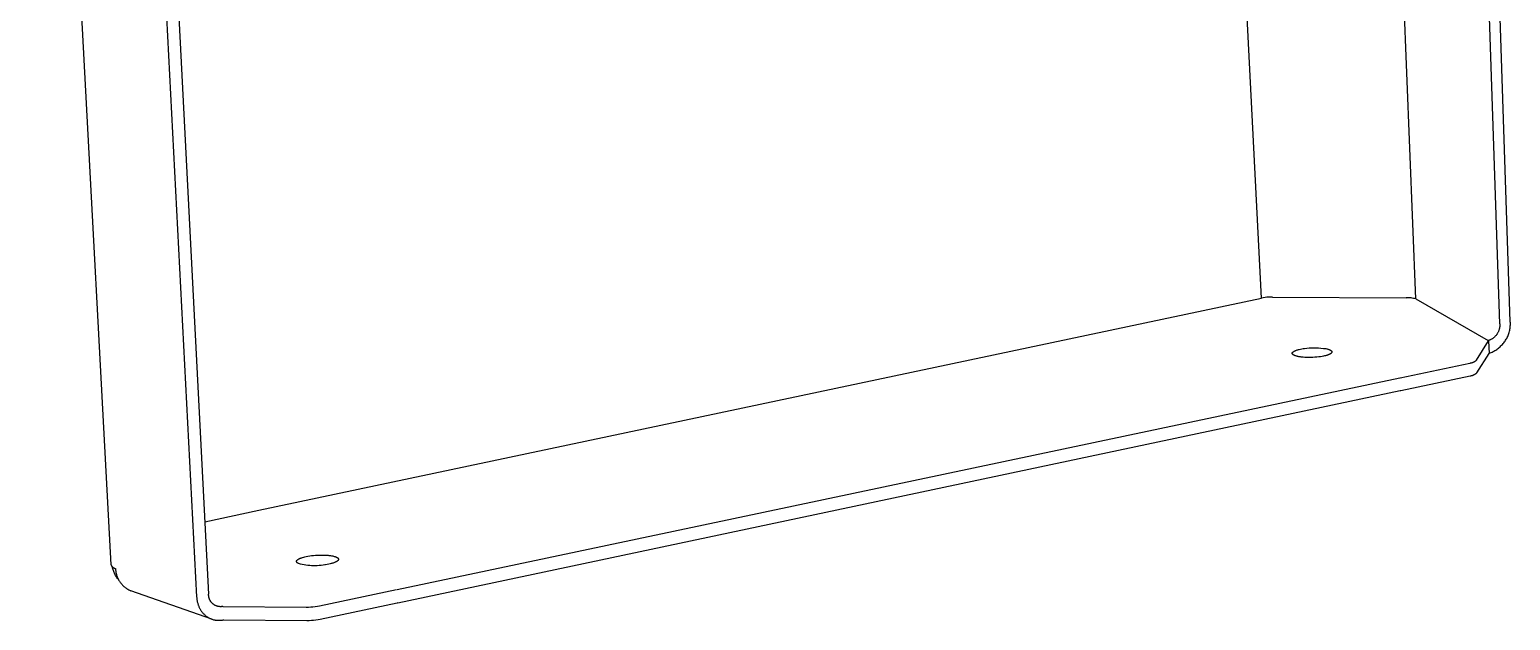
# Model space of a CAD drawing. Header units: millimetres. Extents: x 0 to 4030, y 0 to 2816.
# Drawn here: x 410.5 to 623.6, y 1047 to 1132.1 of the extents above; entities that cross this region are included whole.
import ezdxf

# ---------------------------------------------------------------- set-up
doc = ezdxf.new("R2010")
doc.units = ezdxf.units.MM
doc.header["$MEASUREMENT"] = 0
doc.layers.add('Domyślny', color=7, linetype='Continuous', true_color=0x000000)
doc.layers.add('Utwórz2D linie widoczne', color=7, linetype='Continuous', true_color=0x000000)

msp = doc.modelspace()

# ---------------------------------------------------------------- linework, layer by layer
at = {"layer": 'Domyślny'}
for p, q in [((587.74, 1093.42), (582.05, 1204.84)), ((609.96, 1093.3), (605.8, 1198.96)), ((589.32, 1093.56), (608.58, 1093.46)), ((609.96, 1093.3), (620.38, 1087.29)), ((592.17, 1085.48), (592.18, 1085.49)), ((592.17, 1085.47), (592.17, 1085.48)), ((592.17, 1085.48), (592.17, 1085.48)), ((592.17, 1085.48), (592.17, 1085.48)), ((592.17, 1085.46), (592.17, 1085.47)), ((592.17, 1085.47), (592.17, 1085.47)), ((592.17, 1085.45), (592.17, 1085.46)), ((592.17, 1085.46), (592.17, 1085.46)), ((592.17, 1085.44), (592.17, 1085.45)), ((592.17, 1085.45), (592.17, 1085.45)), ((592.18, 1085.44), (592.17, 1085.44)), ((592.18, 1085.52), (592.19, 1085.53)), ((592.18, 1085.51), (592.18, 1085.52)), ((592.18, 1085.52), (592.18, 1085.52)), ((592.18, 1085.52), (592.18, 1085.52)), ((592.18, 1085.5), (592.18, 1085.51)), ((592.18, 1085.51), (592.18, 1085.51)), ((592.18, 1085.49), (592.18, 1085.5)), ((592.18, 1085.5), (592.18, 1085.5)), ((592.18, 1085.49), (592.18, 1085.49)), ((592.18, 1085.43), (592.18, 1085.44)), ((592.18, 1085.44), (592.18, 1085.44)), ((592.18, 1085.42), (592.18, 1085.43)), ((592.18, 1085.43), (592.18, 1085.43)), ((592.18, 1085.41), (592.18, 1085.42)), ((592.18, 1085.42), (592.18, 1085.42)), ((592.18, 1085.4), (592.18, 1085.41)), ((592.18, 1085.41), (592.18, 1085.41)), ((592.19, 1085.4), (592.18, 1085.4)), ((592.19, 1085.54), (592.19, 1085.55)), ((592.19, 1085.55), (592.2, 1085.55)), ((592.19, 1085.53), (592.19, 1085.54)), ((592.19, 1085.54), (592.19, 1085.54)), ((592.19, 1085.53), (592.19, 1085.53)), ((592.19, 1085.39), (592.19, 1085.4)), ((592.19, 1085.4), (592.19, 1085.4)), ((592.19, 1085.38), (592.19, 1085.39)), ((592.19, 1085.39), (592.19, 1085.39)), ((592.2, 1085.38), (592.19, 1085.38)), ((592.2, 1085.56), (592.2, 1085.57)), ((592.2, 1085.57), (592.21, 1085.57)), ((592.2, 1085.55), (592.2, 1085.56)), ((592.2, 1085.56), (592.2, 1085.56)), ((592.2, 1085.37), (592.2, 1085.38)), ((592.21, 1085.36), (592.2, 1085.37)), ((592.2, 1085.37), (592.2, 1085.37)), ((592.2, 1085.37), (592.2, 1085.37)), ((592.21, 1085.57), (592.21, 1085.58)), ((592.21, 1085.58), (592.22, 1085.58)), ((592.21, 1085.57), (592.21, 1085.57)), ((592.21, 1085.35), (592.21, 1085.36)), ((592.21, 1085.36), (592.21, 1085.36)), ((592.22, 1085.35), (592.21, 1085.35)), ((592.21, 1085.35), (592.21, 1085.35)), ((592.22, 1085.59), (592.23, 1085.6)), ((592.22, 1085.58), (592.22, 1085.59)), ((592.22, 1085.34), (592.22, 1085.35)), ((592.23, 1085.33), (592.22, 1085.34)), ((592.23, 1085.61), (592.24, 1085.62)), ((592.23, 1085.6), (592.23, 1085.61)), ((592.23, 1085.32), (592.23, 1085.33)), ((592.24, 1085.32), (592.23, 1085.32)), ((592.24, 1085.62), (592.25, 1085.62)), ((592.25, 1085.31), (592.24, 1085.32)), ((592.25, 1085.62), (592.26, 1085.63)), ((592.26, 1085.3), (592.25, 1085.31)), ((592.26, 1085.63), (592.27, 1085.64)), ((592.27, 1085.29), (592.26, 1085.3)), ((592.27, 1085.64), (592.28, 1085.65)), ((592.28, 1085.28), (592.27, 1085.29)), ((592.28, 1085.65), (592.29, 1085.66)), ((592.29, 1085.27), (592.28, 1085.28)), ((592.28, 1085.28), (592.28, 1085.28)), ((592.29, 1085.66), (592.3, 1085.67)), ((592.3, 1085.26), (592.29, 1085.27)), ((592.3, 1085.67), (592.31, 1085.68)), ((592.32, 1085.25), (592.3, 1085.26)), ((592.31, 1085.68), (592.32, 1085.69)), ((592.32, 1085.69), (592.33, 1085.7)), ((592.33, 1085.25), (592.32, 1085.25)), ((592.33, 1085.7), (592.34, 1085.7)), ((592.34, 1085.24), (592.33, 1085.25)), ((592.34, 1085.7), (592.37, 1085.72)), ((592.35, 1085.23), (592.34, 1085.24)), ((592.36, 1085.22), (592.35, 1085.23)), ((592.39, 1085.21), (592.36, 1085.22)), ((592.37, 1085.72), (592.4, 1085.74)), ((592.41, 1085.19), (592.39, 1085.21)), ((592.4, 1085.74), (592.43, 1085.76)), ((592.44, 1085.18), (592.41, 1085.19)), ((592.43, 1085.76), (592.46, 1085.77)), ((592.47, 1085.17), (592.44, 1085.18)), ((592.46, 1085.77), (592.49, 1085.79)), ((592.5, 1085.15), (592.47, 1085.17)), ((592.49, 1085.79), (592.52, 1085.81)), ((592.53, 1085.14), (592.5, 1085.15)), ((592.52, 1085.81), (592.56, 1085.82)), ((592.56, 1085.13), (592.53, 1085.14)), ((592.56, 1085.82), (592.59, 1085.84)), ((592.6, 1085.11), (592.56, 1085.13)), ((592.59, 1085.84), (592.63, 1085.86)), ((592.63, 1085.1), (592.6, 1085.11)), ((592.63, 1085.86), (592.71, 1085.89)), ((592.7, 1085.08), (592.63, 1085.1)), ((592.78, 1085.06), (592.7, 1085.08)), ((592.71, 1085.89), (592.79, 1085.92)), ((592.86, 1085.04), (592.78, 1085.06)), ((592.79, 1085.92), (592.88, 1085.95)), ((592.95, 1085.02), (592.86, 1085.04)), ((592.88, 1085.95), (592.97, 1085.97)), ((593.04, 1085), (592.95, 1085.02)), ((592.97, 1085.97), (593.07, 1086)), ((593.14, 1084.98), (593.04, 1085)), ((593.07, 1086), (593.17, 1086.02)), ((593.25, 1084.96), (593.14, 1084.98)), ((593.17, 1086.02), (593.37, 1086.07)), ((593.36, 1084.94), (593.25, 1084.96)), ((593.48, 1084.93), (593.36, 1084.94)), ((593.37, 1086.07), (593.56, 1086.11)), ((593.73, 1084.9), (593.48, 1084.93)), ((593.56, 1086.11), (593.75, 1086.14)), ((593.99, 1084.88), (593.73, 1084.9)), ((593.75, 1086.14), (593.92, 1086.16)), ((593.92, 1086.16), (594.26, 1086.21)), ((594.27, 1084.87), (593.99, 1084.88)), ((594.26, 1086.21), (594.6, 1086.24)), ((594.56, 1084.86), (594.27, 1084.87)), ((594.85, 1084.87), (594.56, 1084.86)), ((594.6, 1086.24), (594.95, 1086.26)), ((595.14, 1084.88), (594.85, 1084.87)), ((594.95, 1086.26), (595.29, 1086.26)), ((595.43, 1084.89), (595.14, 1084.88)), ((595.29, 1086.26), (595.63, 1086.26)), ((595.71, 1084.92), (595.43, 1084.89)), ((595.63, 1086.26), (595.97, 1086.25)), ((595.98, 1084.94), (595.71, 1084.92)), ((595.97, 1086.25), (596.31, 1086.22)), ((596.24, 1084.98), (595.98, 1084.94)), ((596.47, 1085.02), (596.24, 1084.98)), ((596.31, 1086.22), (596.65, 1086.18)), ((596.69, 1085.06), (596.47, 1085.02)), ((596.65, 1086.18), (596.99, 1086.14)), ((596.82, 1085.09), (596.69, 1085.06)), ((596.95, 1085.12), (596.82, 1085.09)), ((597.08, 1085.15), (596.95, 1085.12)), ((596.99, 1086.14), (597.13, 1086.11)), ((597.13, 1085.17), (597.08, 1085.15)), ((597.13, 1086.11), (597.21, 1086.09)), ((597.21, 1085.19), (597.13, 1085.17)), ((597.21, 1086.09), (597.28, 1086.07)), ((597.28, 1085.22), (597.21, 1085.19)), ((597.28, 1086.07), (597.36, 1086.04)), ((597.36, 1085.25), (597.28, 1085.22)), ((597.36, 1086.04), (597.43, 1086.02)), ((597.43, 1085.28), (597.36, 1085.25)), ((597.43, 1086.02), (597.46, 1086.01)), ((597.5, 1085.3), (597.43, 1085.28)), ((597.46, 1086.01), (597.49, 1086)), ((597.49, 1086), (597.53, 1085.98)), ((597.53, 1085.32), (597.5, 1085.3)), ((597.53, 1085.98), (597.56, 1085.97)), ((597.56, 1085.33), (597.53, 1085.32)), ((597.56, 1085.97), (597.59, 1085.96)), ((597.59, 1085.35), (597.56, 1085.33)), ((597.59, 1085.96), (597.62, 1085.94)), ((597.62, 1085.37), (597.59, 1085.35)), ((597.62, 1085.94), (597.64, 1085.93)), ((597.64, 1085.38), (597.62, 1085.37)), ((597.64, 1085.93), (597.67, 1085.92)), ((597.67, 1085.4), (597.64, 1085.38)), ((597.67, 1085.92), (597.69, 1085.9)), ((597.69, 1085.41), (597.67, 1085.4)), ((597.69, 1085.9), (597.7, 1085.9)), ((597.72, 1085.43), (597.69, 1085.41)), ((597.7, 1085.9), (597.72, 1085.89)), ((597.72, 1085.89), (597.73, 1085.88)), ((597.73, 1085.44), (597.72, 1085.43)), ((597.73, 1085.88), (597.74, 1085.87)), ((597.74, 1085.45), (597.73, 1085.44)), ((597.74, 1085.87), (597.75, 1085.87)), ((597.75, 1085.45), (597.74, 1085.45)), ((597.75, 1085.87), (597.76, 1085.86)), ((597.76, 1085.46), (597.75, 1085.45)), ((597.76, 1085.86), (597.77, 1085.85)), ((597.77, 1085.47), (597.76, 1085.46)), ((597.77, 1085.85), (597.78, 1085.84)), ((597.78, 1085.48), (597.77, 1085.47)), ((597.78, 1085.84), (597.78, 1085.84)), ((597.78, 1085.84), (597.79, 1085.83)), ((597.79, 1085.49), (597.78, 1085.48)), ((597.79, 1085.83), (597.8, 1085.82)), ((597.8, 1085.5), (597.79, 1085.5)), ((597.79, 1085.5), (597.79, 1085.49)), ((597.8, 1085.82), (597.81, 1085.81)), ((597.81, 1085.51), (597.8, 1085.5)), ((597.81, 1085.81), (597.82, 1085.8)), ((597.82, 1085.52), (597.81, 1085.51)), ((597.82, 1085.8), (597.82, 1085.8)), ((597.82, 1085.8), (597.83, 1085.79)), ((597.83, 1085.54), (597.82, 1085.53)), ((597.82, 1085.53), (597.82, 1085.52)), ((597.83, 1085.79), (597.84, 1085.78)), ((597.84, 1085.55), (597.83, 1085.54)), ((597.84, 1085.78), (597.84, 1085.78)), ((597.84, 1085.78), (597.84, 1085.77)), ((597.84, 1085.77), (597.84, 1085.77)), ((597.84, 1085.77), (597.85, 1085.76)), ((597.85, 1085.56), (597.84, 1085.56)), ((597.84, 1085.56), (597.84, 1085.55)), ((597.84, 1085.55), (597.84, 1085.55)), ((597.85, 1085.76), (597.85, 1085.76)), ((597.85, 1085.76), (597.85, 1085.76)), ((597.85, 1085.76), (597.85, 1085.75)), ((597.85, 1085.75), (597.86, 1085.75)), ((597.86, 1085.58), (597.85, 1085.58)), ((597.85, 1085.58), (597.85, 1085.57)), ((597.85, 1085.57), (597.85, 1085.57)), ((597.85, 1085.57), (597.85, 1085.56)), ((597.86, 1085.75), (597.86, 1085.74)), ((597.86, 1085.74), (597.86, 1085.74)), ((597.86, 1085.74), (597.86, 1085.74)), ((597.86, 1085.74), (597.86, 1085.73)), ((597.86, 1085.73), (597.86, 1085.73)), ((597.86, 1085.73), (597.87, 1085.72)), ((597.87, 1085.61), (597.86, 1085.6)), ((597.86, 1085.6), (597.86, 1085.6)), ((597.86, 1085.6), (597.86, 1085.59)), ((597.86, 1085.59), (597.86, 1085.59)), ((597.86, 1085.59), (597.86, 1085.58)), ((597.86, 1085.58), (597.86, 1085.58)), ((597.87, 1085.72), (597.87, 1085.72)), ((597.87, 1085.72), (597.87, 1085.71)), ((597.87, 1085.71), (597.87, 1085.71)), ((597.87, 1085.71), (597.87, 1085.71)), ((597.87, 1085.71), (597.87, 1085.7)), ((597.87, 1085.7), (597.87, 1085.7)), ((597.87, 1085.7), (597.87, 1085.69)), ((597.87, 1085.69), (597.87, 1085.69)), ((597.87, 1085.69), (597.88, 1085.69)), ((597.88, 1085.64), (597.87, 1085.64)), ((597.87, 1085.64), (597.87, 1085.63)), ((597.87, 1085.63), (597.87, 1085.63)), ((597.87, 1085.63), (597.87, 1085.63)), ((597.87, 1085.63), (597.87, 1085.62)), ((597.87, 1085.62), (597.87, 1085.62)), ((597.87, 1085.62), (597.87, 1085.61)), ((597.87, 1085.61), (597.87, 1085.61)), ((597.87, 1085.61), (597.87, 1085.61)), ((597.88, 1085.69), (597.88, 1085.68)), ((597.88, 1085.68), (597.88, 1085.68)), ((597.88, 1085.68), (597.88, 1085.67)), ((597.88, 1085.67), (597.88, 1085.67)), ((597.88, 1085.67), (597.88, 1085.66)), ((597.88, 1085.66), (597.88, 1085.66)), ((597.88, 1085.66), (597.88, 1085.66)), ((597.88, 1085.66), (597.88, 1085.65)), ((597.88, 1085.65), (597.88, 1085.65)), ((597.88, 1085.65), (597.88, 1085.64)), ((448.87, 1055.54), (448.88, 1055.55)), ((448.87, 1055.53), (448.87, 1055.54)), ((448.87, 1055.54), (448.87, 1055.54)), ((448.87, 1055.52), (448.87, 1055.53)), ((448.87, 1055.53), (448.87, 1055.53)), ((448.87, 1055.53), (448.87, 1055.53)), ((448.87, 1055.51), (448.87, 1055.52)), ((448.87, 1055.52), (448.87, 1055.52)), ((448.87, 1055.5), (448.87, 1055.51)), ((448.87, 1055.51), (448.87, 1055.51)), ((448.87, 1055.51), (448.87, 1055.51)), ((448.87, 1055.49), (448.87, 1055.5)), ((448.87, 1055.5), (448.87, 1055.5)), ((448.87, 1055.5), (448.87, 1055.5)), ((448.87, 1055.48), (448.87, 1055.49)), ((448.87, 1055.49), (448.87, 1055.49)), ((448.87, 1055.49), (448.87, 1055.49)), ((448.87, 1055.47), (448.87, 1055.48)), ((448.87, 1055.48), (448.87, 1055.48)), ((448.87, 1055.48), (448.87, 1055.48)), ((448.87, 1055.46), (448.87, 1055.47)), ((448.87, 1055.47), (448.87, 1055.47)), ((448.87, 1055.47), (448.87, 1055.47)), ((448.88, 1055.45), (448.87, 1055.46)), ((448.87, 1055.46), (448.87, 1055.46)), ((448.87, 1055.46), (448.87, 1055.46)), ((448.88, 1055.57), (448.89, 1055.58)), ((448.88, 1055.56), (448.88, 1055.57)), ((448.88, 1055.55), (448.88, 1055.56)), ((448.88, 1055.56), (448.88, 1055.56)), ((448.88, 1055.44), (448.88, 1055.45)), ((448.88, 1055.45), (448.88, 1055.45)), ((448.88, 1055.45), (448.88, 1055.45)), ((448.88, 1055.43), (448.88, 1055.44)), ((448.89, 1055.42), (448.88, 1055.43)), ((448.88, 1055.43), (448.88, 1055.43)), ((448.89, 1055.6), (448.9, 1055.61)), ((448.89, 1055.59), (448.89, 1055.6)), ((448.89, 1055.58), (448.89, 1055.59)), ((448.89, 1055.59), (448.89, 1055.59)), ((448.89, 1055.41), (448.89, 1055.42)), ((448.9, 1055.4), (448.89, 1055.41)), ((448.89, 1055.41), (448.89, 1055.41)), ((448.9, 1055.61), (448.91, 1055.62)), ((448.9, 1055.61), (448.9, 1055.61)), ((448.9, 1055.39), (448.9, 1055.4)), ((448.91, 1055.39), (448.9, 1055.39)), ((448.91, 1055.63), (448.92, 1055.64)), ((448.91, 1055.62), (448.91, 1055.63)), ((448.91, 1055.38), (448.91, 1055.39)), ((448.91, 1055.37), (448.91, 1055.38)), ((448.92, 1055.37), (448.91, 1055.37)), ((448.92, 1055.64), (448.93, 1055.65)), ((448.92, 1055.64), (448.92, 1055.64)), ((448.92, 1055.36), (448.92, 1055.37)), ((448.93, 1055.35), (448.92, 1055.36)), ((448.93, 1055.65), (448.93, 1055.66)), ((448.93, 1055.66), (448.94, 1055.66)), ((448.94, 1055.34), (448.93, 1055.35)), ((448.93, 1055.35), (448.93, 1055.35)), ((448.94, 1055.67), (448.95, 1055.68)), ((448.94, 1055.66), (448.94, 1055.67)), ((448.95, 1055.34), (448.94, 1055.34)), ((448.95, 1055.68), (448.96, 1055.69)), ((448.95, 1055.33), (448.95, 1055.34)), ((448.96, 1055.32), (448.95, 1055.33)), ((448.96, 1055.69), (448.97, 1055.7)), ((448.96, 1055.69), (448.96, 1055.69)), ((448.97, 1055.32), (448.96, 1055.32)), ((448.97, 1055.7), (448.99, 1055.71)), ((448.97, 1055.31), (448.97, 1055.32)), ((448.98, 1055.3), (448.97, 1055.31)), ((448.99, 1055.29), (448.98, 1055.3)), ((448.99, 1055.71), (449, 1055.73)), ((449.01, 1055.28), (448.99, 1055.29)), ((449, 1055.73), (449.02, 1055.74)), ((449.02, 1055.27), (449.01, 1055.28)), ((449.02, 1055.74), (449.04, 1055.76)), ((449.04, 1055.26), (449.02, 1055.27)), ((449.04, 1055.76), (449.06, 1055.77)), ((449.06, 1055.25), (449.04, 1055.26)), ((449.06, 1055.77), (449.08, 1055.78)), ((449.08, 1055.24), (449.06, 1055.25)), ((449.08, 1055.78), (449.1, 1055.8)), ((449.16, 1055.19), (449.08, 1055.24)), ((449.1, 1055.8), (449.12, 1055.81)), ((449.12, 1055.81), (449.14, 1055.83)), ((449.14, 1055.83), (449.16, 1055.84)), ((449.16, 1055.84), (449.19, 1055.85)), ((449.42, 1055.12), (449.16, 1055.19)), ((449.19, 1055.85), (449.24, 1055.88)), ((449.24, 1055.88), (449.29, 1055.91)), ((449.29, 1055.91), (449.35, 1055.93)), ((449.35, 1055.93), (449.41, 1055.96)), ((449.41, 1055.96), (449.47, 1055.98)), ((449.69, 1055.06), (449.42, 1055.12)), ((449.47, 1055.98), (449.54, 1056.01)), ((449.54, 1056.01), (449.61, 1056.03)), ((449.61, 1056.03), (449.75, 1056.08)), ((449.96, 1055), (449.69, 1055.06)), ((449.75, 1056.08), (449.9, 1056.12)), ((449.9, 1056.12), (450.08, 1056.17)), ((450.23, 1054.96), (449.96, 1055)), ((450.08, 1056.17), (450.27, 1056.21)), ((450.5, 1054.92), (450.23, 1054.96)), ((450.27, 1056.21), (450.51, 1056.25)), ((450.51, 1056.25), (450.76, 1056.3)), ((450.76, 1056.3), (451.04, 1056.33)), ((451.04, 1056.33), (451.32, 1056.37)), ((451.32, 1056.37), (451.62, 1056.39)), ((451.62, 1056.39), (451.93, 1056.41)), ((451.93, 1056.41), (452.24, 1056.42)), ((452.24, 1056.42), (452.55, 1056.42)), ((452.68, 1054.96), (452.41, 1054.92)), ((452.55, 1056.42), (452.85, 1056.42)), ((452.95, 1055), (452.68, 1054.96)), ((452.85, 1056.42), (453.14, 1056.4)), ((453.02, 1055.01), (452.95, 1055)), ((453.26, 1055.05), (453.02, 1055.01)), ((453.14, 1056.4), (453.41, 1056.38)), ((453.51, 1055.1), (453.26, 1055.05)), ((453.41, 1056.38), (453.54, 1056.37)), ((453.73, 1055.15), (453.51, 1055.1)), ((453.54, 1056.37), (453.66, 1056.35)), ((453.66, 1056.35), (453.78, 1056.34)), ((453.84, 1055.18), (453.73, 1055.15)), ((453.78, 1056.34), (453.89, 1056.32)), ((453.94, 1055.2), (453.84, 1055.18)), ((453.89, 1056.32), (454, 1056.3)), ((454.05, 1055.23), (453.94, 1055.2)), ((454, 1056.3), (454.1, 1056.28)), ((454.15, 1055.27), (454.05, 1055.23)), ((454.1, 1056.28), (454.19, 1056.26)), ((454.24, 1055.3), (454.15, 1055.27)), ((454.19, 1056.26), (454.28, 1056.23)), ((454.33, 1055.33), (454.24, 1055.3)), ((454.28, 1056.23), (454.36, 1056.21)), ((454.42, 1055.37), (454.33, 1055.33)), ((454.36, 1056.21), (454.44, 1056.19)), ((454.46, 1055.39), (454.42, 1055.37)), ((454.44, 1056.19), (454.47, 1056.17)), ((454.5, 1055.4), (454.46, 1055.39)), ((454.47, 1056.17), (454.5, 1056.16)), ((454.5, 1056.16), (454.54, 1056.15)), ((454.53, 1055.42), (454.5, 1055.4)), ((454.57, 1055.44), (454.53, 1055.42)), ((454.54, 1056.15), (454.57, 1056.13)), ((454.57, 1056.13), (454.6, 1056.12)), ((454.6, 1055.46), (454.57, 1055.44)), ((454.6, 1056.12), (454.63, 1056.11)), ((454.64, 1055.48), (454.6, 1055.46)), ((454.63, 1056.11), (454.66, 1056.09)), ((454.67, 1055.5), (454.64, 1055.48)), ((454.66, 1056.09), (454.69, 1056.08)), ((454.7, 1055.52), (454.67, 1055.5)), ((454.69, 1056.08), (454.71, 1056.06)), ((454.72, 1055.54), (454.7, 1055.52)), ((454.71, 1056.06), (454.73, 1056.05)), ((454.74, 1055.55), (454.72, 1055.54)), ((454.73, 1056.05), (454.74, 1056.04)), ((454.74, 1056.04), (454.75, 1056.04)), ((454.75, 1055.56), (454.74, 1055.55)), ((454.75, 1056.04), (454.76, 1056.03)), ((454.76, 1055.57), (454.75, 1055.56)), ((454.76, 1056.03), (454.77, 1056.02)), ((454.77, 1055.58), (454.76, 1055.57)), ((454.77, 1056.02), (454.78, 1056.01)), ((454.79, 1055.59), (454.77, 1055.58)), ((454.78, 1056.01), (454.79, 1056)), ((454.79, 1056), (454.8, 1056)), ((454.8, 1055.6), (454.79, 1055.59)), ((454.8, 1056), (454.81, 1055.99)), ((454.81, 1055.61), (454.8, 1055.6)), ((454.81, 1055.99), (454.82, 1055.98)), ((454.82, 1055.62), (454.81, 1055.61)), ((454.82, 1055.98), (454.83, 1055.97)), ((454.83, 1055.63), (454.82, 1055.62)), ((454.83, 1055.97), (454.84, 1055.96)), ((454.84, 1055.65), (454.83, 1055.64)), ((454.83, 1055.64), (454.83, 1055.63)), ((454.84, 1055.96), (454.84, 1055.95)), ((454.84, 1055.95), (454.85, 1055.94)), ((454.85, 1055.66), (454.84, 1055.65)), ((454.85, 1055.94), (454.86, 1055.94)), ((454.86, 1055.67), (454.85, 1055.66)), ((454.86, 1055.94), (454.86, 1055.93)), ((454.86, 1055.93), (454.87, 1055.93)), ((454.87, 1055.68), (454.86, 1055.68)), ((454.86, 1055.68), (454.86, 1055.67)), ((454.87, 1055.93), (454.87, 1055.92)), ((454.87, 1055.92), (454.87, 1055.92)), ((454.87, 1055.92), (454.87, 1055.91)), ((454.87, 1055.91), (454.88, 1055.91)), ((454.88, 1055.7), (454.87, 1055.69)), ((454.87, 1055.69), (454.87, 1055.69)), ((454.87, 1055.69), (454.87, 1055.68)), ((454.88, 1055.91), (454.88, 1055.9)), ((454.88, 1055.9), (454.88, 1055.9)), ((454.88, 1055.9), (454.88, 1055.89)), ((454.88, 1055.89), (454.89, 1055.89)), ((454.89, 1055.72), (454.88, 1055.71)), ((454.88, 1055.71), (454.88, 1055.71)), ((454.88, 1055.71), (454.88, 1055.7)), ((454.88, 1055.7), (454.88, 1055.7)), ((454.89, 1055.89), (454.89, 1055.89)), ((454.89, 1055.89), (454.89, 1055.88)), ((454.89, 1055.88), (454.89, 1055.88)), ((454.89, 1055.88), (454.89, 1055.87)), ((454.89, 1055.87), (454.9, 1055.87)), ((454.9, 1055.74), (454.89, 1055.74)), ((454.89, 1055.74), (454.89, 1055.73)), ((454.89, 1055.73), (454.89, 1055.73)), ((454.89, 1055.73), (454.89, 1055.72)), ((454.89, 1055.72), (454.89, 1055.72)), ((454.9, 1055.87), (454.9, 1055.86)), ((454.9, 1055.86), (454.9, 1055.86)), ((454.9, 1055.86), (454.9, 1055.85)), ((454.9, 1055.85), (454.9, 1055.85)), ((454.9, 1055.85), (454.9, 1055.84)), ((454.9, 1055.84), (454.9, 1055.84)), ((454.9, 1055.84), (454.9, 1055.83)), ((454.9, 1055.83), (454.9, 1055.83)), ((454.9, 1055.83), (454.91, 1055.82)), ((454.91, 1055.79), (454.9, 1055.78)), ((454.9, 1055.78), (454.9, 1055.78)), ((454.9, 1055.78), (454.9, 1055.77)), ((454.9, 1055.77), (454.9, 1055.77)), ((454.9, 1055.77), (454.9, 1055.76)), ((454.9, 1055.76), (454.9, 1055.76)), ((454.9, 1055.76), (454.9, 1055.75)), ((454.9, 1055.75), (454.9, 1055.75)), ((454.9, 1055.75), (454.9, 1055.74)), ((454.91, 1055.82), (454.91, 1055.82)), ((454.91, 1055.82), (454.91, 1055.81)), ((454.91, 1055.81), (454.91, 1055.81)), ((454.91, 1055.81), (454.91, 1055.81)), ((454.91, 1055.81), (454.91, 1055.8)), ((454.91, 1055.8), (454.91, 1055.8)), ((454.91, 1055.8), (454.91, 1055.79)), ((454.91, 1055.79), (454.91, 1055.79)), ((450.77, 1054.89), (450.5, 1054.92)), ((451.04, 1054.88), (450.77, 1054.89)), ((451.32, 1054.87), (451.04, 1054.88)), ((451.59, 1054.87), (451.32, 1054.87)), ((451.86, 1054.88), (451.59, 1054.87)), ((452.14, 1054.89), (451.86, 1054.88)), ((452.41, 1054.92), (452.14, 1054.89))]:
    msp.add_line(p, q, dxfattribs=at)
at = {"layer": 'Utwórz2D linie widoczne'}
for p, q in [((422.18, 1055), (410.45, 1275.48)), ((425.94, 1249.12), (436.22, 1050.77)), ((424.18, 1248.86), (434.49, 1050.41)), ((622.03, 1089.7), (618.52, 1195.81)), ((623.56, 1090.02), (620.08, 1195.42)), ((443.45, 1062.87), (587.74, 1093.42)), ((588, 1093.46), (587.74, 1093.42)), ((588.26, 1093.5), (588, 1093.46)), ((588.52, 1093.53), (588.26, 1093.5)), ((588.79, 1093.55), (588.52, 1093.53)), ((589.05, 1093.56), (588.79, 1093.55)), ((589.32, 1093.56), (589.05, 1093.56)), ((608.76, 1093.46), (608.58, 1093.46)), ((608.93, 1093.45), (608.76, 1093.46)), ((609.1, 1093.44), (608.93, 1093.45)), ((609.28, 1093.43), (609.1, 1093.44)), ((609.45, 1093.4), (609.28, 1093.43)), ((609.62, 1093.37), (609.45, 1093.4)), ((609.79, 1093.34), (609.62, 1093.37)), ((609.96, 1093.3), (609.79, 1093.34)), ((621.99, 1089.05), (621.97, 1088.98)), ((622, 1089.13), (621.99, 1089.05)), ((622.02, 1089.21), (622, 1089.13)), ((622.03, 1089.29), (622.02, 1089.21)), ((622.03, 1089.7), (622.04, 1089.61)), ((622.04, 1089.45), (622.03, 1089.37)), ((622.03, 1089.37), (622.03, 1089.29)), ((622.04, 1089.61), (622.04, 1089.53)), ((622.04, 1089.53), (622.04, 1089.45)), ((623.5, 1088.94), (623.52, 1089.09)), ((623.52, 1089.09), (623.54, 1089.24)), ((623.54, 1089.24), (623.56, 1089.4)), ((623.57, 1089.86), (623.56, 1090.02)), ((623.56, 1089.4), (623.57, 1089.55)), ((623.57, 1089.71), (623.57, 1089.86)), ((623.57, 1089.55), (623.57, 1089.71)), ((618.67, 1084.47), (620.43, 1087.27)), ((620.46, 1087.31), (620.38, 1087.29)), ((620.43, 1087.27), (620.38, 1087.29)), ((620.43, 1087.27), (620.5, 1085.46)), ((620.54, 1087.34), (620.46, 1087.31)), ((620.61, 1087.37), (620.54, 1087.34)), ((620.68, 1087.41), (620.61, 1087.37)), ((620.76, 1087.44), (620.68, 1087.41)), ((620.83, 1087.48), (620.76, 1087.44)), ((620.9, 1087.52), (620.83, 1087.48)), ((620.97, 1087.56), (620.9, 1087.52)), ((621.03, 1087.61), (620.97, 1087.56)), ((621.1, 1087.66), (621.03, 1087.61)), ((621.16, 1087.71), (621.1, 1087.66)), ((621.22, 1087.76), (621.16, 1087.71)), ((621.28, 1087.81), (621.22, 1087.76)), ((621.34, 1087.87), (621.28, 1087.81)), ((621.4, 1087.92), (621.34, 1087.87)), ((621.45, 1087.98), (621.4, 1087.92)), ((621.5, 1088.05), (621.45, 1087.98)), ((621.55, 1088.11), (621.5, 1088.05)), ((621.6, 1088.17), (621.55, 1088.11)), ((621.65, 1088.24), (621.6, 1088.17)), ((621.69, 1088.31), (621.65, 1088.24)), ((621.73, 1088.38), (621.69, 1088.31)), ((621.77, 1088.45), (621.73, 1088.38)), ((621.81, 1088.52), (621.77, 1088.45)), ((621.84, 1088.59), (621.81, 1088.52)), ((621.87, 1088.67), (621.84, 1088.59)), ((621.9, 1088.74), (621.87, 1088.67)), ((621.93, 1088.82), (621.9, 1088.74)), ((621.95, 1088.9), (621.93, 1088.82)), ((621.97, 1088.98), (621.95, 1088.9)), ((622.52, 1086.86), (622.62, 1086.98)), ((622.62, 1086.98), (622.71, 1087.1)), ((622.71, 1087.1), (622.8, 1087.23)), ((622.8, 1087.23), (622.88, 1087.36)), ((622.88, 1087.36), (622.96, 1087.49)), ((622.96, 1087.49), (623.04, 1087.62)), ((623.04, 1087.62), (623.11, 1087.76)), ((623.11, 1087.76), (623.18, 1087.9)), ((623.18, 1087.9), (623.24, 1088.04)), ((623.24, 1088.04), (623.29, 1088.19)), ((623.29, 1088.19), (623.34, 1088.34)), ((623.34, 1088.34), (623.39, 1088.48)), ((623.39, 1088.48), (623.43, 1088.63)), ((623.43, 1088.63), (623.47, 1088.78)), ((623.47, 1088.78), (623.5, 1088.94)), ((618.73, 1082.64), (620.5, 1085.46)), ((620.49, 1085.48), (620.64, 1085.53)), ((620.64, 1085.53), (620.78, 1085.59)), ((620.78, 1085.59), (620.93, 1085.65)), ((620.93, 1085.65), (621.07, 1085.72)), ((621.07, 1085.72), (621.21, 1085.79)), ((621.21, 1085.79), (621.34, 1085.86)), ((621.34, 1085.86), (621.47, 1085.94)), ((621.47, 1085.94), (621.6, 1086.03)), ((621.6, 1086.03), (621.73, 1086.12)), ((621.73, 1086.12), (621.85, 1086.21)), ((621.85, 1086.21), (621.97, 1086.31)), ((621.97, 1086.31), (622.09, 1086.41)), ((622.09, 1086.41), (622.2, 1086.52)), ((622.2, 1086.52), (622.31, 1086.63)), ((622.31, 1086.63), (622.42, 1086.74)), ((622.42, 1086.74), (622.52, 1086.86)), ((607.72, 1081.94), (617.72, 1084.06)), ((617.72, 1084.06), (617.78, 1084.06)), ((617.78, 1084.06), (617.83, 1084.07)), ((617.83, 1084.07), (617.89, 1084.08)), ((617.89, 1084.08), (617.94, 1084.09)), ((617.94, 1084.09), (617.99, 1084.1)), ((617.99, 1084.1), (618.05, 1084.12)), ((618.05, 1084.12), (618.1, 1084.13)), ((618.1, 1084.13), (618.15, 1084.15)), ((618.15, 1084.15), (618.2, 1084.17)), ((618.2, 1084.17), (618.25, 1084.2)), ((618.25, 1084.2), (618.31, 1084.22)), ((618.31, 1084.22), (618.35, 1084.24)), ((618.35, 1084.24), (618.4, 1084.27)), ((618.4, 1084.27), (618.45, 1084.3)), ((618.45, 1084.3), (618.5, 1084.33)), ((618.5, 1084.33), (618.54, 1084.36)), ((618.54, 1084.36), (618.59, 1084.39)), ((618.59, 1084.39), (618.63, 1084.43)), ((618.63, 1084.43), (618.67, 1084.47)), ((618.69, 1082.6), (618.73, 1082.64)), ((463.34, 1051.46), (607.66, 1081.93)), ((607.78, 1080.11), (617.78, 1082.23)), ((617.78, 1082.23), (617.84, 1082.23)), ((617.84, 1082.23), (617.89, 1082.24)), ((617.89, 1082.24), (617.95, 1082.25)), ((617.95, 1082.25), (618, 1082.26)), ((618, 1082.26), (618.06, 1082.28)), ((618.06, 1082.28), (618.11, 1082.29)), ((618.11, 1082.29), (618.16, 1082.31)), ((618.16, 1082.31), (618.21, 1082.33)), ((618.21, 1082.33), (618.27, 1082.35)), ((618.27, 1082.35), (618.32, 1082.37)), ((618.32, 1082.37), (618.37, 1082.39)), ((618.37, 1082.39), (618.42, 1082.42)), ((618.42, 1082.42), (618.46, 1082.45)), ((618.46, 1082.45), (618.51, 1082.47)), ((618.51, 1082.47), (618.56, 1082.5)), ((618.56, 1082.5), (618.6, 1082.54)), ((618.6, 1082.54), (618.65, 1082.57)), ((618.65, 1082.57), (618.69, 1082.6)), ((463.43, 1049.55), (607.72, 1080.1)), ((607.72, 1080.13), (607.78, 1080.11)), ((435.68, 1061.22), (443.45, 1062.87)), ((422.18, 1055), (422.19, 1054.98)), ((422.19, 1054.98), (422.2, 1054.95)), ((422.2, 1054.95), (422.21, 1054.93)), ((422.21, 1054.93), (422.22, 1054.9)), ((422.22, 1054.9), (422.24, 1054.88)), ((422.24, 1054.88), (422.25, 1054.86)), ((422.25, 1054.86), (422.26, 1054.83)), ((422.26, 1054.83), (422.28, 1054.81)), ((422.28, 1054.81), (422.3, 1054.79)), ((422.3, 1054.79), (422.31, 1054.77)), ((422.31, 1054.77), (422.33, 1054.75)), ((422.33, 1054.75), (422.35, 1054.73)), ((422.35, 1054.73), (422.37, 1054.71)), ((422.39, 1054.58), (422.36, 1054.72)), ((422.37, 1054.71), (422.39, 1054.69)), ((422.39, 1054.69), (422.41, 1054.67)), ((422.43, 1054.44), (422.39, 1054.58)), ((422.41, 1054.67), (422.43, 1054.66)), ((422.43, 1054.66), (422.45, 1054.64)), ((422.47, 1054.31), (422.43, 1054.44)), ((422.45, 1054.64), (422.47, 1054.62)), ((422.47, 1054.62), (422.49, 1054.61)), ((422.51, 1054.17), (422.47, 1054.31)), ((422.49, 1054.61), (422.52, 1054.59)), ((422.56, 1054.04), (422.51, 1054.17)), ((422.52, 1054.59), (422.54, 1054.58)), ((422.54, 1054.58), (422.56, 1054.57)), ((422.56, 1054.57), (422.59, 1054.56)), ((422.61, 1053.91), (422.56, 1054.04)), ((422.59, 1054.56), (422.61, 1054.54)), ((422.61, 1054.54), (422.64, 1054.53)), ((422.67, 1053.79), (422.61, 1053.91)), ((422.64, 1054.53), (422.66, 1054.53)), ((422.66, 1054.53), (422.69, 1054.52)), ((422.73, 1053.66), (422.67, 1053.79)), ((422.69, 1054.52), (422.72, 1054.51)), ((422.72, 1054.51), (422.74, 1054.5)), ((422.8, 1053.53), (422.73, 1053.66)), ((422.74, 1054.5), (422.77, 1054.5)), ((422.77, 1054.5), (422.8, 1054.49)), ((422.8, 1054.49), (422.82, 1054.49)), ((422.87, 1053.41), (422.8, 1053.53)), ((422.82, 1054.49), (422.83, 1054.37)), ((422.83, 1054.37), (422.83, 1054.24)), ((422.83, 1054.24), (422.85, 1054.12)), ((422.85, 1054.12), (422.86, 1054)), ((422.86, 1054), (422.88, 1053.88)), ((422.94, 1053.29), (422.87, 1053.41)), ((422.88, 1053.88), (422.91, 1053.76)), ((422.91, 1053.76), (422.94, 1053.64)), ((422.94, 1053.64), (422.97, 1053.53)), ((423.02, 1053.18), (422.94, 1053.29)), ((422.97, 1053.53), (423.01, 1053.41)), ((423.01, 1053.41), (423.05, 1053.3)), ((423.1, 1053.06), (423.02, 1053.18)), ((423.05, 1053.3), (423.09, 1053.18)), ((423.09, 1053.18), (423.14, 1053.07)), ((423.18, 1052.95), (423.1, 1053.06)), ((423.14, 1053.07), (423.2, 1052.96)), ((423.27, 1052.84), (423.18, 1052.95)), ((423.2, 1052.96), (423.25, 1052.85)), ((423.25, 1052.85), (423.31, 1052.75)), ((423.31, 1052.75), (423.38, 1052.64)), ((423.38, 1052.64), (423.44, 1052.54)), ((423.44, 1052.54), (423.52, 1052.44)), ((423.52, 1052.44), (423.59, 1052.35)), ((423.59, 1052.35), (423.67, 1052.25)), ((423.67, 1052.25), (423.75, 1052.16)), ((423.75, 1052.16), (423.83, 1052.07)), ((423.83, 1052.07), (423.92, 1051.99)), ((423.92, 1051.99), (424.01, 1051.9)), ((424.01, 1051.9), (424.1, 1051.82)), ((424.1, 1051.82), (424.2, 1051.75)), ((424.2, 1051.75), (424.3, 1051.68)), ((424.3, 1051.68), (424.4, 1051.61)), ((424.4, 1051.61), (424.5, 1051.54)), ((424.5, 1051.54), (424.6, 1051.48)), ((424.6, 1051.48), (424.71, 1051.42)), ((424.71, 1051.42), (424.82, 1051.37)), ((424.82, 1051.37), (424.93, 1051.32)), ((424.93, 1051.32), (425.04, 1051.27)), ((436.66, 1047.19), (425.04, 1051.27)), ((436.22, 1050.71), (436.22, 1050.77)), ((436.22, 1050.65), (436.22, 1050.71)), ((452.18, 1049.11), (463.27, 1051.45)), ((434.49, 1050.41), (434.5, 1050.32)), ((434.5, 1050.32), (434.5, 1050.23)), ((434.5, 1050.23), (434.51, 1050.13)), ((434.51, 1050.13), (434.52, 1050.04)), ((434.52, 1050.04), (434.54, 1049.95)), ((434.54, 1049.95), (434.55, 1049.86)), ((434.55, 1049.86), (434.57, 1049.77)), ((434.57, 1049.77), (434.59, 1049.68)), ((434.59, 1049.68), (434.61, 1049.58)), ((434.61, 1049.58), (434.64, 1049.49)), ((434.64, 1049.49), (434.66, 1049.4)), ((434.66, 1049.4), (434.69, 1049.31)), ((434.69, 1049.31), (434.72, 1049.22)), ((434.72, 1049.22), (434.75, 1049.13)), ((434.75, 1049.13), (434.79, 1049.04)), ((434.79, 1049.04), (434.83, 1048.96)), ((434.83, 1048.96), (434.87, 1048.87)), ((434.87, 1048.87), (434.91, 1048.78)), ((434.91, 1048.78), (434.95, 1048.7)), ((434.95, 1048.7), (435, 1048.61)), ((435, 1048.61), (435.05, 1048.53)), ((436.22, 1050.59), (436.22, 1050.65)), ((436.23, 1050.53), (436.22, 1050.59)), ((436.23, 1050.47), (436.23, 1050.53)), ((436.24, 1050.41), (436.23, 1050.47)), ((436.25, 1050.35), (436.24, 1050.41)), ((436.27, 1050.3), (436.25, 1050.35)), ((436.28, 1050.24), (436.27, 1050.3)), ((436.3, 1050.18), (436.28, 1050.24)), ((436.32, 1050.12), (436.3, 1050.18)), ((436.34, 1050.07), (436.32, 1050.12)), ((436.36, 1050.01), (436.34, 1050.07)), ((436.39, 1049.96), (436.36, 1050.01)), ((436.41, 1049.91), (436.39, 1049.96)), ((436.44, 1049.85), (436.41, 1049.91)), ((436.47, 1049.8), (436.44, 1049.85)), ((436.51, 1049.75), (436.47, 1049.8)), ((436.54, 1049.7), (436.51, 1049.75)), ((436.58, 1049.65), (436.54, 1049.7)), ((436.61, 1049.61), (436.58, 1049.65)), ((436.65, 1049.56), (436.61, 1049.61)), ((436.69, 1049.52), (436.65, 1049.56)), ((436.73, 1049.48), (436.69, 1049.52)), ((436.78, 1049.44), (436.73, 1049.48)), ((436.82, 1049.4), (436.78, 1049.44)), ((436.87, 1049.36), (436.82, 1049.4)), ((436.91, 1049.32), (436.87, 1049.36)), ((436.96, 1049.29), (436.91, 1049.32)), ((437.01, 1049.25), (436.96, 1049.29)), ((437.06, 1049.22), (437.01, 1049.25)), ((437.12, 1049.19), (437.06, 1049.22)), ((437.17, 1049.16), (437.12, 1049.19)), ((437.22, 1049.14), (437.17, 1049.16)), ((437.28, 1049.11), (437.22, 1049.14)), ((437.33, 1049.09), (437.28, 1049.11)), ((437.39, 1049.07), (437.33, 1049.09)), ((437.45, 1049.05), (437.39, 1049.07)), ((437.5, 1049.04), (437.45, 1049.05)), ((437.56, 1049.02), (437.5, 1049.04)), ((437.62, 1049.01), (437.56, 1049.02)), ((437.68, 1049), (437.62, 1049.01)), ((437.74, 1048.99), (437.68, 1049)), ((437.8, 1048.99), (437.74, 1048.99)), ((437.86, 1048.98), (437.8, 1048.99)), ((437.92, 1048.98), (437.86, 1048.98)), ((437.98, 1048.98), (437.92, 1048.98)), ((438.04, 1048.98), (437.98, 1048.98)), ((438.09, 1048.99), (438.04, 1048.98)), ((438.15, 1048.99), (438.09, 1048.99)), ((438.21, 1049), (438.15, 1048.99)), ((438.27, 1049.01), (438.21, 1049)), ((438.27, 1049.01), (438.32, 1048.99)), ((438.32, 1048.99), (450.27, 1048.93)), ((450.27, 1048.93), (450.59, 1048.93)), ((450.59, 1048.93), (450.91, 1048.95)), ((450.91, 1048.95), (451.23, 1048.97)), ((451.23, 1048.97), (451.55, 1049.01)), ((451.55, 1049.01), (451.87, 1049.05)), ((451.87, 1049.05), (452.18, 1049.11)), ((452.28, 1047.19), (463.37, 1049.53)), ((463.36, 1049.57), (463.43, 1049.55)), ((435.05, 1048.53), (435.1, 1048.45)), ((435.1, 1048.45), (435.15, 1048.37)), ((435.15, 1048.37), (435.21, 1048.29)), ((435.21, 1048.29), (435.26, 1048.22)), ((435.26, 1048.22), (435.32, 1048.14)), ((435.32, 1048.14), (435.38, 1048.07)), ((435.38, 1048.07), (435.45, 1048)), ((435.45, 1048), (435.51, 1047.93)), ((435.51, 1047.93), (435.58, 1047.87)), ((435.58, 1047.87), (435.65, 1047.8)), ((435.65, 1047.8), (435.72, 1047.74)), ((435.72, 1047.74), (435.79, 1047.68)), ((435.79, 1047.68), (435.86, 1047.62)), ((435.86, 1047.62), (435.94, 1047.57)), ((435.94, 1047.57), (436.01, 1047.52)), ((436.01, 1047.52), (436.09, 1047.47)), ((436.09, 1047.47), (436.17, 1047.42)), ((436.17, 1047.42), (436.25, 1047.37)), ((436.25, 1047.37), (436.33, 1047.33)), ((436.33, 1047.33), (436.41, 1047.29)), ((436.41, 1047.29), (436.5, 1047.26)), ((436.5, 1047.26), (436.58, 1047.22)), ((436.58, 1047.22), (436.66, 1047.19)), ((436.66, 1047.19), (436.75, 1047.16)), ((436.75, 1047.16), (436.83, 1047.14)), ((436.83, 1047.14), (436.92, 1047.11)), ((436.92, 1047.11), (437.01, 1047.09)), ((437.01, 1047.09), (437.09, 1047.07)), ((437.09, 1047.07), (437.18, 1047.06)), ((437.18, 1047.06), (437.27, 1047.04)), ((437.27, 1047.04), (437.35, 1047.03)), ((437.35, 1047.03), (437.44, 1047.03)), ((437.44, 1047.03), (437.53, 1047.02)), ((437.53, 1047.02), (437.61, 1047.02)), ((437.61, 1047.02), (437.7, 1047.02)), ((437.7, 1047.02), (437.79, 1047.02)), ((437.79, 1047.02), (437.87, 1047.02)), ((437.87, 1047.02), (437.96, 1047.03)), ((437.96, 1047.03), (438.04, 1047.04)), ((438.04, 1047.04), (438.12, 1047.05)), ((438.12, 1047.05), (438.21, 1047.06)), ((438.21, 1047.06), (438.29, 1047.07)), ((438.29, 1047.07), (438.37, 1047.09)), ((438.37, 1047.09), (438.42, 1047.07)), ((438.42, 1047.07), (450.37, 1047.01)), ((450.37, 1047.01), (450.69, 1047.01)), ((450.69, 1047.01), (451.01, 1047.02)), ((451.01, 1047.02), (451.33, 1047.05)), ((451.33, 1047.05), (451.65, 1047.08)), ((451.65, 1047.08), (451.97, 1047.13)), ((451.97, 1047.13), (452.28, 1047.19))]:
    msp.add_line(p, q, dxfattribs=at)

doc.saveas('drawing.dxf')
